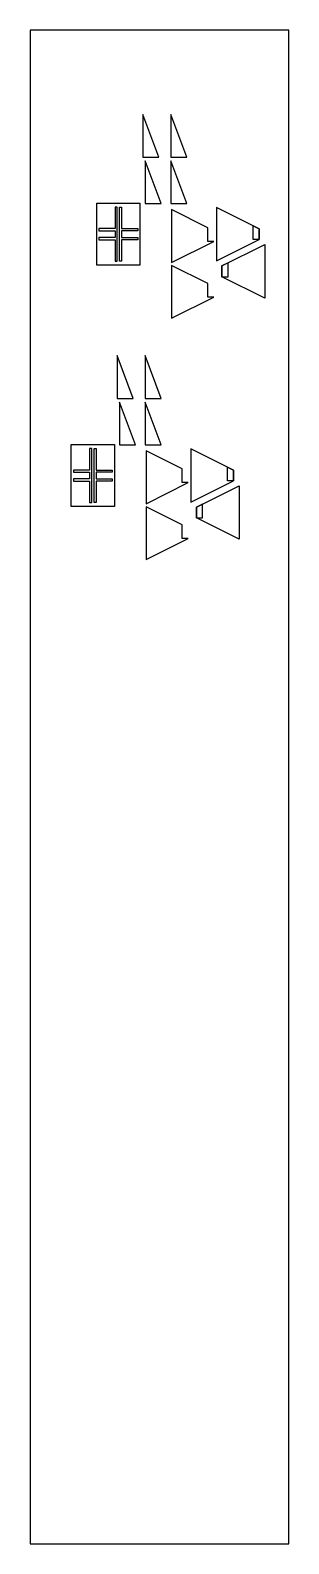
# Model space of a CAD drawing. Header units: millimetres. Extents: x 2578 to 4992, y -73069 to -58917.
import ezdxf

# ---------------------------------------------------------------- set-up
doc = ezdxf.new("R2010")
doc.units = ezdxf.units.MM

msp = doc.modelspace()

# ---------------------------------------------------------------- linework, layer by layer
for points in [[(2578, -73069, 0), (4992, -73069, 0), (4992, -58917, 0), (2578, -58917, 0), (2578, -73069, 0)], [(3628, -59703, -152), (3628, -60103, -152), (3778, -60103, -152), (3628, -59703, -152)], [(3889, -59703, -152), (3889, -60103, -152), (4039, -60103, -152), (3889, -59703, -152)], [(3650, -60137, -152), (3650, -60537, -152), (3800, -60537, -152), (3650, -60137, -152)], [(3889, -60137, -152), (3889, -60537, -152), (4039, -60537, -152), (3889, -60137, -152)], [(3199, -61114, -144), (3199, -60535, -144), (3602, -60535, -144), (3602, -61114, -144), (3199, -61114, -144)], [(3369, -60772, -144), (3219, -60772, -144), (3219, -60792, -144), (3369, -60792, -144), (3369, -60856, -144), (3219, -60856, -144), (3219, -60876, -144), (3369, -60876, -144), (3369, -61076, -144), (3389, -61076, -144), (3389, -60572, -144), (3369, -60572, -144), (3369, -60772, -144)], [(3431, -60876, -144), (3431, -61076, -144), (3411, -61076, -144), (3411, -60572, -144), (3431, -60572, -144), (3431, -60772, -144), (3581, -60772, -144), (3581, -60792, -144), (3431, -60792, -144), (3431, -60856, -144), (3581, -60856, -144), (3581, -60876, -144), (3431, -60876, -144)], [(4236, -60763, -129), (3898, -60594, -129), (3898, -61088, -129), (4292, -60891, -129), (4236, -60891, -129), (4236, -60763, -129)], [(4316, -61074, -230), (4716, -60874, -230), (4716, -60774, -230), (4316, -60574, -230), (4316, -61074, -230)], [(4716, -60874, -230), (4659, -60874, -230), (4659, -60746, -230), (4716, -60774, -230), (4716, -60874, -230)], [(4768, -61421, -230), (4368, -61221, -230), (4368, -61121, -230), (4768, -60921, -230), (4768, -61421, -230)], [(4236, -61285, -129), (3898, -61116, -129), (3898, -61610, -129), (4292, -61413, -129), (4236, -61413, -129), (4236, -61285, -129)], [(4368, -61221, -230), (4425, -61221, -230), (4425, -61092, -230), (4368, -61121, -230), (4368, -61221, -230)], [(3390, -61959, -152), (3390, -62359, -152), (3540, -62359, -152), (3390, -61959, -152)], [(3650, -61959, -152), (3650, -62359, -152), (3800, -62359, -152), (3650, -61959, -152)], [(3411, -62393, -152), (3411, -62793, -152), (3561, -62793, -152), (3411, -62393, -152)], [(3650, -62393, -152), (3650, -62793, -152), (3800, -62793, -152), (3650, -62393, -152)], [(2961, -63370, -144), (2961, -62791, -144), (3363, -62791, -144), (3363, -63370, -144), (2961, -63370, -144)], [(3131, -63029, -144), (2981, -63029, -144), (2981, -63049, -144), (3131, -63049, -144), (3131, -63113, -144), (2981, -63113, -144), (2981, -63133, -144), (3131, -63133, -144), (3131, -63333, -144), (3151, -63333, -144), (3151, -62829, -144), (3131, -62829, -144), (3131, -63029, -144)], [(3193, -63133, -144), (3193, -63333, -144), (3173, -63333, -144), (3173, -62829, -144), (3193, -62829, -144), (3193, -63029, -144), (3343, -63029, -144), (3343, -63049, -144), (3193, -63049, -144), (3193, -63113, -144), (3343, -63113, -144), (3343, -63133, -144), (3193, -63133, -144)], [(4077, -63331, -230), (4477, -63131, -230), (4477, -63031, -230), (4077, -62831, -230), (4077, -63331, -230)], [(3997, -63019, -129), (3660, -62850, -129), (3660, -63344, -129), (4054, -63147, -129), (3997, -63147, -129), (3997, -63019, -129)], [(4477, -63131, -230), (4421, -63131, -230), (4421, -63003, -230), (4477, -63031, -230), (4477, -63131, -230)], [(4530, -63677, -230), (4130, -63477, -230), (4130, -63377, -230), (4530, -63177, -230), (4530, -63677, -230)], [(3997, -63541, -129), (3660, -63372, -129), (3660, -63866, -129), (4054, -63669, -129), (3997, -63669, -129), (3997, -63541, -129)], [(4130, -63477, -230), (4186, -63477, -230), (4186, -63349, -230), (4130, -63377, -230), (4130, -63477, -230)]]:
    msp.add_polyline3d(points)

doc.saveas('drawing.dxf')
